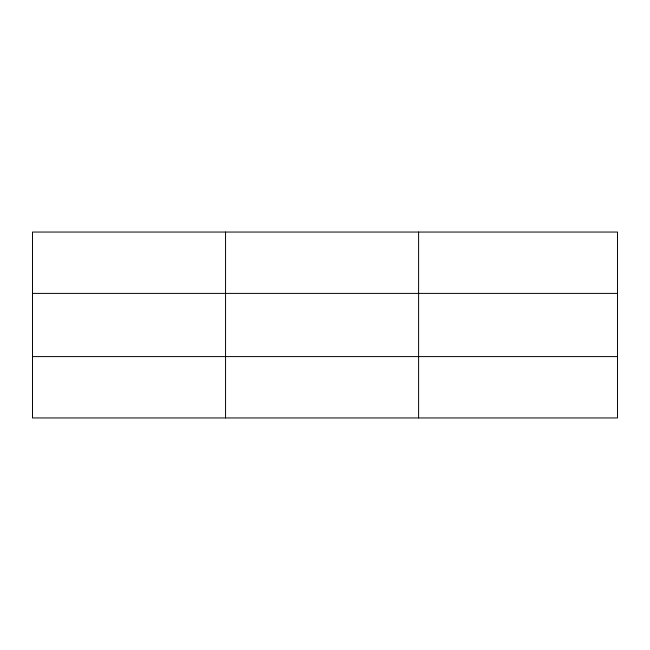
<?xml version="1.0" encoding="UTF-8"?>
<svg xmlns="http://www.w3.org/2000/svg" width="650" height="650" viewBox="0 0 650 650"><rect width="100%" height="100%" fill="white"/><g stroke="black" fill="none" stroke-linecap="round" stroke-linejoin="round"><path stroke-width="0.97" d="M225.55 232.05L225.55 417.95M418.6 232.05L418.6 417.95M617.5 293.402L617.5 232.05L32.5 232.05L32.5 417.95L617.5 417.95L617.5 293.402L32.5 293.402M32.5 356.598L617.5 356.598"/></g></svg>
